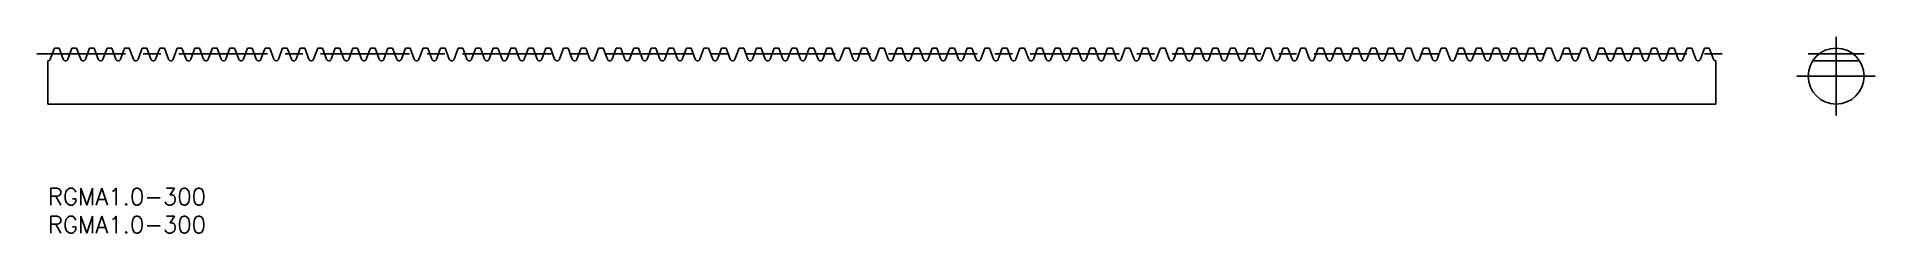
# Model space of a CAD drawing. Extents: x -2 to 327, y -8 to 27.
import ezdxf

# ---------------------------------------------------------------- set-up
doc = ezdxf.new("R2010")
doc.units = 0
doc.header["$LTSCALE"] = 0.5
doc.linetypes.add('CENTER', pattern=[50.8, 31.75, -6.35, 6.35, -6.35])
for name, color, linetype in [('MSM_CENTER', 1, 'CENTER'), ('MSM_CONTINUOUS', 7, 'CONTINUOUS'), ('MSM_PART_NUMBER', 7, 'CONTINUOUS')]:
    doc.layers.add(name, color=color, linetype=linetype)
doc.styles.get("Standard").update_dxf_attribs({"font": 'txt.shx', "height": 3, "bigfont": 'bigfont.shx'})

msp = doc.modelspace()

# ---------------------------------------------------------------- linework, layer by layer
at = {"layer": 'MSM_CENTER'}
for p, q in [((320, 27), (320, 13)), ((-2, 24), (300.45, 24)), ((325, 24), (315, 24)), ((327, 20), (313, 20))]:
    msp.add_line(p, q, dxfattribs=at)
at = {"layer": 'MSM_CONTINUOUS'}
for p, q in [((0.42, 23), (1.15, 25)), ((1.99, 25), (1.15, 25)), ((1.99, 25), (2.72, 23)), ((3.56, 23), (4.29, 25)), ((5.13, 25), (4.29, 25)), ((5.13, 25), (5.86, 23)), ((6.7, 23), (7.43, 25)), ((8.27, 25), (7.43, 25)), ((8.27, 25), (9, 23)), ((9.85, 23), (10.57, 25)), ((11.42, 25), (10.57, 25)), ((11.42, 25), (12.14, 23)), ((12.99, 23), (13.71, 25)), ((14.56, 25), (13.71, 25)), ((14.56, 25), (15.29, 23)), ((16.13, 23), (16.86, 25)), ((17.7, 25), (16.86, 25)), ((17.7, 25), (18.43, 23)), ((19.27, 23), (20, 25)), ((20.84, 25), (20, 25)), ((20.84, 25), (21.57, 23)), ((22.41, 23), (23.14, 25)), ((23.98, 25), (23.14, 25)), ((23.98, 25), (24.71, 23)), ((25.55, 23), (26.28, 25)), ((27.12, 25), (26.28, 25)), ((27.12, 25), (27.85, 23)), ((28.69, 23), (29.42, 25)), ((30.27, 25), (29.42, 25)), ((30.27, 25), (30.99, 23)), ((31.84, 23), (32.56, 25)), ((33.41, 25), (32.56, 25)), ((33.41, 25), (34.14, 23)), ((34.98, 23), (35.71, 25)), ((36.55, 25), (35.71, 25)), ((36.55, 25), (37.28, 23)), ((38.12, 23), (38.85, 25)), ((39.69, 25), (38.85, 25)), ((39.69, 25), (40.42, 23)), ((41.26, 23), (41.99, 25)), ((42.83, 25), (41.99, 25)), ((42.83, 25), (43.56, 23)), ((44.4, 23), (45.13, 25)), ((45.97, 25), (45.13, 25)), ((45.97, 25), (46.7, 23)), ((47.54, 23), (48.27, 25)), ((49.12, 25), (48.27, 25)), ((49.12, 25), (49.84, 23)), ((50.69, 23), (51.41, 25)), ((52.26, 25), (51.41, 25)), ((52.26, 25), (52.98, 23)), ((53.83, 23), (54.56, 25)), ((55.4, 25), (54.56, 25)), ((55.4, 25), (56.13, 23)), ((56.97, 23), (57.7, 25)), ((58.54, 25), (57.7, 25)), ((58.54, 25), (59.27, 23)), ((60.11, 23), (60.84, 25)), ((61.68, 25), (60.84, 25)), ((61.68, 25), (62.41, 23)), ((63.25, 23), (63.98, 25)), ((64.82, 25), (63.98, 25)), ((64.82, 25), (65.55, 23)), ((66.39, 23), (67.12, 25)), ((67.96, 25), (67.12, 25)), ((67.96, 25), (68.69, 23)), ((69.54, 23), (70.26, 25)), ((71.11, 25), (70.26, 25)), ((71.11, 25), (71.83, 23)), ((72.68, 23), (73.41, 25)), ((74.25, 25), (73.41, 25)), ((74.25, 25), (74.98, 23)), ((75.82, 23), (76.55, 25)), ((77.39, 25), (76.55, 25)), ((77.39, 25), (78.12, 23)), ((78.96, 23), (79.69, 25)), ((80.53, 25), (79.69, 25)), ((80.53, 25), (81.26, 23)), ((82.1, 23), (82.83, 25)), ((83.67, 25), (82.83, 25)), ((83.67, 25), (84.4, 23)), ((85.24, 23), (85.97, 25)), ((86.81, 25), (85.97, 25)), ((86.81, 25), (87.54, 23)), ((88.39, 23), (89.11, 25)), ((89.96, 25), (89.11, 25)), ((89.96, 25), (90.68, 23)), ((91.53, 23), (92.25, 25)), ((93.1, 25), (92.25, 25)), ((93.1, 25), (93.83, 23)), ((94.67, 23), (95.4, 25)), ((96.24, 25), (95.4, 25)), ((96.24, 25), (96.97, 23)), ((97.81, 23), (98.54, 25)), ((99.38, 25), (98.54, 25)), ((99.38, 25), (100.11, 23)), ((100.95, 23), (101.68, 25)), ((102.52, 25), (101.68, 25)), ((102.52, 25), (103.25, 23)), ((104.09, 23), (104.82, 25)), ((105.66, 25), (104.82, 25)), ((105.66, 25), (106.39, 23)), ((107.23, 23), (107.96, 25)), ((108.81, 25), (107.96, 25)), ((108.81, 25), (109.53, 23)), ((110.38, 23), (111.1, 25)), ((111.95, 25), (111.1, 25)), ((111.95, 25), (112.68, 23)), ((113.52, 23), (114.25, 25)), ((115.09, 25), (114.25, 25)), ((115.09, 25), (115.82, 23)), ((116.66, 23), (117.39, 25)), ((118.23, 25), (117.39, 25)), ((118.23, 25), (118.96, 23)), ((119.8, 23), (120.53, 25)), ((121.37, 25), (120.53, 25)), ((121.37, 25), (122.1, 23)), ((122.94, 23), (123.67, 25)), ((124.51, 25), (123.67, 25)), ((124.51, 25), (125.24, 23)), ((126.08, 23), (126.81, 25)), ((127.66, 25), (126.81, 25)), ((127.66, 25), (128.38, 23)), ((129.23, 23), (129.95, 25)), ((130.8, 25), (129.95, 25)), ((130.8, 25), (131.52, 23)), ((132.37, 23), (133.1, 25)), ((133.94, 25), (133.1, 25)), ((133.94, 25), (134.67, 23)), ((135.51, 23), (136.24, 25)), ((137.08, 25), (136.24, 25)), ((137.08, 25), (137.81, 23)), ((138.65, 23), (139.38, 25)), ((140.22, 25), (139.38, 25)), ((140.22, 25), (140.95, 23)), ((141.79, 23), (142.52, 25)), ((143.36, 25), (142.52, 25)), ((143.36, 25), (144.09, 23)), ((144.93, 23), (145.66, 25)), ((146.5, 25), (145.66, 25)), ((146.5, 25), (147.23, 23)), ((148.08, 23), (148.8, 25)), ((149.65, 25), (148.8, 25)), ((149.65, 25), (150.37, 23)), ((151.22, 23), (151.95, 25)), ((152.79, 25), (151.95, 25)), ((152.79, 25), (153.52, 23)), ((154.36, 23), (155.09, 25)), ((155.93, 25), (155.09, 25)), ((155.93, 25), (156.66, 23)), ((157.5, 23), (158.23, 25)), ((159.07, 25), (158.23, 25)), ((159.07, 25), (159.8, 23)), ((160.64, 23), (161.37, 25)), ((162.21, 25), (161.37, 25)), ((162.21, 25), (162.94, 23)), ((163.78, 23), (164.51, 25)), ((165.35, 25), (164.51, 25)), ((165.35, 25), (166.08, 23)), ((166.93, 23), (167.65, 25)), ((168.5, 25), (167.65, 25)), ((168.5, 25), (169.22, 23)), ((170.07, 23), (170.79, 25)), ((171.64, 25), (170.79, 25)), ((171.64, 25), (172.37, 23)), ((173.21, 23), (173.94, 25)), ((174.78, 25), (173.94, 25)), ((174.78, 25), (175.51, 23)), ((176.35, 23), (177.08, 25)), ((177.92, 25), (177.08, 25)), ((177.92, 25), (178.65, 23)), ((179.49, 23), (180.22, 25)), ((181.06, 25), (180.22, 25)), ((181.06, 25), (181.79, 23)), ((182.63, 23), (183.36, 25)), ((184.2, 25), (183.36, 25)), ((184.2, 25), (184.93, 23)), ((185.77, 23), (186.5, 25)), ((187.35, 25), (186.5, 25)), ((187.35, 25), (188.07, 23)), ((188.92, 23), (189.64, 25)), ((190.49, 25), (189.64, 25)), ((190.49, 25), (191.22, 23)), ((192.06, 23), (192.79, 25)), ((193.63, 25), (192.79, 25)), ((193.63, 25), (194.36, 23)), ((195.2, 23), (195.93, 25)), ((196.77, 25), (195.93, 25)), ((196.77, 25), (197.5, 23)), ((198.34, 23), (199.07, 25)), ((199.91, 25), (199.07, 25)), ((199.91, 25), (200.64, 23)), ((201.48, 23), (202.21, 25)), ((203.05, 25), (202.21, 25)), ((203.05, 25), (203.78, 23)), ((204.62, 23), (205.35, 25)), ((206.2, 25), (205.35, 25)), ((206.2, 25), (206.92, 23)), ((207.77, 23), (208.49, 25)), ((209.34, 25), (208.49, 25)), ((209.34, 25), (210.06, 23)), ((210.91, 23), (211.64, 25)), ((212.48, 25), (211.64, 25)), ((212.48, 25), (213.21, 23)), ((214.05, 23), (214.78, 25)), ((215.62, 25), (214.78, 25)), ((215.62, 25), (216.35, 23)), ((217.19, 23), (217.92, 25)), ((218.76, 25), (217.92, 25)), ((218.76, 25), (219.49, 23)), ((220.33, 23), (221.06, 25)), ((221.9, 25), (221.06, 25)), ((221.9, 25), (222.63, 23)), ((223.47, 23), (224.2, 25)), ((225.04, 25), (224.2, 25)), ((225.04, 25), (225.77, 23)), ((226.62, 23), (227.34, 25)), ((228.19, 25), (227.34, 25)), ((228.19, 25), (228.91, 23)), ((229.76, 23), (230.49, 25)), ((231.33, 25), (230.49, 25)), ((231.33, 25), (232.06, 23)), ((232.9, 23), (233.63, 25)), ((234.47, 25), (233.63, 25)), ((234.47, 25), (235.2, 23)), ((236.04, 23), (236.77, 25)), ((237.61, 25), (236.77, 25)), ((237.61, 25), (238.34, 23)), ((239.18, 23), (239.91, 25)), ((240.75, 25), (239.91, 25)), ((240.75, 25), (241.48, 23)), ((242.32, 23), (243.05, 25)), ((243.89, 25), (243.05, 25)), ((243.89, 25), (244.62, 23)), ((245.47, 23), (246.19, 25)), ((247.04, 25), (246.19, 25)), ((247.04, 25), (247.76, 23)), ((248.61, 23), (249.33, 25)), ((250.18, 25), (249.33, 25)), ((250.18, 25), (250.91, 23)), ((251.75, 23), (252.48, 25)), ((253.32, 25), (252.48, 25)), ((253.32, 25), (254.05, 23)), ((254.89, 23), (255.62, 25)), ((256.46, 25), (255.62, 25)), ((256.46, 25), (257.19, 23)), ((258.03, 23), (258.76, 25)), ((259.6, 25), (258.76, 25)), ((259.6, 25), (260.33, 23)), ((261.17, 23), (261.9, 25)), ((262.74, 25), (261.9, 25)), ((262.74, 25), (263.47, 23)), ((264.31, 23), (265.04, 25)), ((265.89, 25), (265.04, 25)), ((265.89, 25), (266.61, 23)), ((267.46, 23), (268.18, 25)), ((269.03, 25), (268.18, 25)), ((269.03, 25), (269.76, 23)), ((270.6, 23), (271.33, 25)), ((272.17, 25), (271.33, 25)), ((272.17, 25), (272.9, 23)), ((273.74, 23), (274.47, 25)), ((275.31, 25), (274.47, 25)), ((275.31, 25), (276.04, 23)), ((276.88, 23), (277.61, 25)), ((278.45, 25), (277.61, 25)), ((278.45, 25), (279.18, 23)), ((280.02, 23), (280.75, 25)), ((281.59, 25), (280.75, 25)), ((281.59, 25), (282.32, 23)), ((283.16, 23), (283.89, 25)), ((284.74, 25), (283.89, 25)), ((284.74, 25), (285.46, 23)), ((286.31, 23), (287.03, 25)), ((287.88, 25), (287.03, 25)), ((287.88, 25), (288.6, 23)), ((289.45, 23), (290.18, 25)), ((291.02, 25), (290.18, 25)), ((291.02, 25), (291.75, 23)), ((292.59, 23), (293.32, 25)), ((294.16, 25), (293.32, 25)), ((294.16, 25), (294.89, 23)), ((295.73, 23), (296.46, 25)), ((297.3, 25), (296.46, 25)), ((297.3, 25), (298.03, 23)), ((0, 22.75), (0.06, 22.75)), ((0, 22.75), (0, 15)), ((3.08, 22.75), (3.2, 22.75)), ((6.22, 22.75), (6.35, 22.75)), ((9.36, 22.75), (9.49, 22.75)), ((12.5, 22.75), (12.63, 22.75)), ((15.64, 22.75), (15.77, 22.75)), ((18.78, 22.75), (18.91, 22.75)), ((21.93, 22.75), (22.05, 22.75)), ((25.07, 22.75), (25.2, 22.75)), ((28.21, 22.75), (28.34, 22.75)), ((31.35, 22.75), (31.48, 22.75)), ((34.49, 22.75), (34.62, 22.75)), ((37.63, 22.75), (37.76, 22.75)), ((40.78, 22.75), (40.9, 22.75)), ((43.92, 22.75), (44.05, 22.75)), ((47.06, 22.75), (47.19, 22.75)), ((50.2, 22.75), (50.33, 22.75)), ((53.34, 22.75), (53.47, 22.75)), ((56.48, 22.75), (56.61, 22.75)), ((59.63, 22.75), (59.75, 22.75)), ((62.77, 22.75), (62.9, 22.75)), ((65.91, 22.75), (66.04, 22.75)), ((69.05, 22.75), (69.18, 22.75)), ((72.19, 22.75), (72.32, 22.75)), ((75.33, 22.75), (75.46, 22.75)), ((78.47, 22.75), (78.6, 22.75)), ((81.62, 22.75), (81.74, 22.75)), ((84.76, 22.75), (84.89, 22.75)), ((87.9, 22.75), (88.03, 22.75)), ((91.04, 22.75), (91.17, 22.75)), ((94.18, 22.75), (94.31, 22.75)), ((97.32, 22.75), (97.45, 22.75)), ((100.47, 22.75), (100.59, 22.75)), ((103.61, 22.75), (103.74, 22.75)), ((106.75, 22.75), (106.88, 22.75)), ((109.89, 22.75), (110.02, 22.75)), ((113.03, 22.75), (113.16, 22.75)), ((116.17, 22.75), (116.3, 22.75)), ((119.32, 22.75), (119.44, 22.75)), ((122.46, 22.75), (122.59, 22.75)), ((125.6, 22.75), (125.73, 22.75)), ((128.74, 22.75), (128.87, 22.75)), ((131.88, 22.75), (132.01, 22.75)), ((135.02, 22.75), (135.15, 22.75)), ((138.17, 22.75), (138.29, 22.75)), ((141.31, 22.75), (141.44, 22.75)), ((144.45, 22.75), (144.58, 22.75)), ((147.59, 22.75), (147.72, 22.75)), ((150.73, 22.75), (150.86, 22.75)), ((153.87, 22.75), (154, 22.75)), ((157.01, 22.75), (157.14, 22.75)), ((160.16, 22.75), (160.28, 22.75)), ((163.3, 22.75), (163.43, 22.75)), ((166.44, 22.75), (166.57, 22.75)), ((169.58, 22.75), (169.71, 22.75)), ((172.72, 22.75), (172.85, 22.75)), ((175.86, 22.75), (175.99, 22.75)), ((179.01, 22.75), (179.13, 22.75)), ((182.15, 22.75), (182.28, 22.75)), ((185.29, 22.75), (185.42, 22.75)), ((188.43, 22.75), (188.56, 22.75)), ((191.57, 22.75), (191.7, 22.75)), ((194.71, 22.75), (194.84, 22.75)), ((197.86, 22.75), (197.98, 22.75)), ((201, 22.75), (201.13, 22.75)), ((204.14, 22.75), (204.27, 22.75)), ((207.28, 22.75), (207.41, 22.75)), ((210.42, 22.75), (210.55, 22.75)), ((213.56, 22.75), (213.69, 22.75)), ((216.71, 22.75), (216.83, 22.75)), ((219.85, 22.75), (219.98, 22.75)), ((222.99, 22.75), (223.12, 22.75)), ((226.13, 22.75), (226.26, 22.75)), ((229.27, 22.75), (229.4, 22.75)), ((232.41, 22.75), (232.54, 22.75)), ((235.55, 22.75), (235.68, 22.75)), ((238.7, 22.75), (238.82, 22.75)), ((241.84, 22.75), (241.97, 22.75)), ((244.98, 22.75), (245.11, 22.75)), ((248.12, 22.75), (248.25, 22.75)), ((251.26, 22.75), (251.39, 22.75)), ((254.4, 22.75), (254.53, 22.75)), ((257.55, 22.75), (257.67, 22.75)), ((260.69, 22.75), (260.82, 22.75)), ((263.83, 22.75), (263.96, 22.75)), ((266.97, 22.75), (267.1, 22.75)), ((270.11, 22.75), (270.24, 22.75)), ((273.25, 22.75), (273.38, 22.75)), ((276.4, 22.75), (276.52, 22.75)), ((279.54, 22.75), (279.67, 22.75)), ((282.68, 22.75), (282.81, 22.75)), ((285.82, 22.75), (285.95, 22.75)), ((288.96, 22.75), (289.09, 22.75)), ((292.1, 22.75), (292.23, 22.75)), ((295.25, 22.75), (295.37, 22.75)), ((298.39, 22.75), (298.45, 22.75)), ((298.45, 22.75), (298.45, 15)), ((324.18, 22.75), (315.83, 22.75)), ((0, 15), (298.45, 15))]:
    msp.add_line(p, q, dxfattribs=at)
for points in [[(0.06, 22.75, 0), (0.12, 22.75, 0), (0.17, 22.77, 0), (0.22, 22.79, 0), (0.27, 22.81, 0), (0.31, 22.84, 0), (0.35, 22.88, 0), (0.39, 22.93, 0), (0.41, 22.98, 0), (0.42, 23, 0)], [(2.72, 23, 0), (2.75, 22.94, 0), (2.79, 22.88, 0), (2.83, 22.84, 0), (2.88, 22.8, 0), (2.94, 22.78, 0), (3, 22.76, 0), (3.08, 22.75, 0)], [(3.2, 22.75, 0), (3.26, 22.75, 0), (3.31, 22.77, 0), (3.37, 22.79, 0), (3.41, 22.81, 0), (3.46, 22.84, 0), (3.49, 22.88, 0), (3.53, 22.93, 0), (3.55, 22.98, 0), (3.56, 23, 0)], [(5.86, 23, 0), (5.89, 22.94, 0), (5.93, 22.88, 0), (5.97, 22.84, 0), (6.02, 22.8, 0), (6.08, 22.78, 0), (6.14, 22.76, 0), (6.22, 22.75, 0)], [(6.35, 22.75, 0), (6.4, 22.75, 0), (6.46, 22.77, 0), (6.51, 22.79, 0), (6.55, 22.81, 0), (6.6, 22.84, 0), (6.63, 22.88, 0), (6.67, 22.93, 0), (6.7, 22.98, 0), (6.7, 23, 0)], [(9, 23, 0), (9.03, 22.94, 0), (9.07, 22.88, 0), (9.11, 22.84, 0), (9.16, 22.8, 0), (9.22, 22.78, 0), (9.28, 22.76, 0), (9.36, 22.75, 0)], [(9.49, 22.75, 0), (9.54, 22.75, 0), (9.6, 22.77, 0), (9.65, 22.79, 0), (9.7, 22.81, 0), (9.74, 22.84, 0), (9.78, 22.88, 0), (9.81, 22.93, 0), (9.84, 22.98, 0), (9.85, 23, 0)], [(12.14, 23, 0), (12.17, 22.94, 0), (12.21, 22.88, 0), (12.26, 22.84, 0), (12.31, 22.8, 0), (12.36, 22.78, 0), (12.43, 22.76, 0), (12.5, 22.75, 0)], [(12.63, 22.75, 0), (12.69, 22.75, 0), (12.74, 22.77, 0), (12.79, 22.79, 0), (12.84, 22.81, 0), (12.88, 22.84, 0), (12.92, 22.88, 0), (12.95, 22.93, 0), (12.98, 22.98, 0), (12.99, 23, 0)], [(15.29, 23, 0), (15.31, 22.94, 0), (15.35, 22.88, 0), (15.4, 22.84, 0), (15.45, 22.8, 0), (15.5, 22.78, 0), (15.57, 22.76, 0), (15.64, 22.75, 0)], [(15.77, 22.75, 0), (15.83, 22.75, 0), (15.88, 22.77, 0), (15.93, 22.79, 0), (15.98, 22.81, 0), (16.02, 22.84, 0), (16.06, 22.88, 0), (16.09, 22.93, 0), (16.12, 22.98, 0), (16.13, 23, 0)], [(18.43, 23, 0), (18.46, 22.94, 0), (18.5, 22.88, 0), (18.54, 22.84, 0), (18.59, 22.8, 0), (18.65, 22.78, 0), (18.71, 22.76, 0), (18.78, 22.75, 0)], [(18.91, 22.75, 0), (18.97, 22.75, 0), (19.02, 22.77, 0), (19.07, 22.79, 0), (19.12, 22.81, 0), (19.16, 22.84, 0), (19.2, 22.88, 0), (19.24, 22.93, 0), (19.26, 22.98, 0), (19.27, 23, 0)], [(21.57, 23, 0), (21.6, 22.94, 0), (21.64, 22.88, 0), (21.68, 22.84, 0), (21.73, 22.8, 0), (21.79, 22.78, 0), (21.85, 22.76, 0), (21.93, 22.75, 0)], [(22.05, 22.75, 0), (22.11, 22.75, 0), (22.16, 22.77, 0), (22.22, 22.79, 0), (22.26, 22.81, 0), (22.31, 22.84, 0), (22.34, 22.88, 0), (22.38, 22.93, 0), (22.4, 22.98, 0), (22.41, 23, 0)], [(24.71, 23, 0), (24.74, 22.94, 0), (24.78, 22.88, 0), (24.82, 22.84, 0), (24.87, 22.8, 0), (24.93, 22.78, 0), (24.99, 22.76, 0), (25.07, 22.75, 0)], [(25.2, 22.75, 0), (25.25, 22.75, 0), (25.31, 22.77, 0), (25.36, 22.79, 0), (25.4, 22.81, 0), (25.45, 22.84, 0), (25.48, 22.88, 0), (25.52, 22.93, 0), (25.55, 22.98, 0), (25.55, 23, 0)], [(27.85, 23, 0), (27.88, 22.94, 0), (27.92, 22.88, 0), (27.96, 22.84, 0), (28.01, 22.8, 0), (28.07, 22.78, 0), (28.13, 22.76, 0), (28.21, 22.75, 0)], [(28.34, 22.75, 0), (28.39, 22.75, 0), (28.45, 22.77, 0), (28.5, 22.79, 0), (28.54, 22.81, 0), (28.59, 22.84, 0), (28.63, 22.88, 0), (28.66, 22.93, 0), (28.69, 22.98, 0), (28.69, 23, 0)], [(30.99, 23, 0), (31.02, 22.94, 0), (31.06, 22.88, 0), (31.1, 22.84, 0), (31.15, 22.8, 0), (31.21, 22.78, 0), (31.28, 22.76, 0), (31.35, 22.75, 0)], [(31.48, 22.75, 0), (31.54, 22.75, 0), (31.59, 22.77, 0), (31.64, 22.79, 0), (31.69, 22.81, 0), (31.73, 22.84, 0), (31.77, 22.88, 0), (31.8, 22.93, 0), (31.83, 22.98, 0), (31.84, 23, 0)], [(34.14, 23, 0), (34.16, 22.94, 0), (34.2, 22.88, 0), (34.25, 22.84, 0), (34.3, 22.8, 0), (34.35, 22.78, 0), (34.42, 22.76, 0), (34.49, 22.75, 0)], [(34.62, 22.75, 0), (34.68, 22.75, 0), (34.73, 22.77, 0), (34.78, 22.79, 0), (34.83, 22.81, 0), (34.87, 22.84, 0), (34.91, 22.88, 0), (34.94, 22.93, 0), (34.97, 22.98, 0), (34.98, 23, 0)], [(37.28, 23, 0), (37.31, 22.94, 0), (37.35, 22.88, 0), (37.39, 22.84, 0), (37.44, 22.8, 0), (37.5, 22.78, 0), (37.56, 22.76, 0), (37.63, 22.75, 0)], [(37.76, 22.75, 0), (37.82, 22.75, 0), (37.87, 22.77, 0), (37.92, 22.79, 0), (37.97, 22.81, 0), (38.01, 22.84, 0), (38.05, 22.88, 0), (38.09, 22.93, 0), (38.11, 22.98, 0), (38.12, 23, 0)], [(40.42, 23, 0), (40.45, 22.94, 0), (40.49, 22.88, 0), (40.53, 22.84, 0), (40.58, 22.8, 0), (40.64, 22.78, 0), (40.7, 22.76, 0), (40.78, 22.75, 0)], [(40.9, 22.75, 0), (40.96, 22.75, 0), (41.01, 22.77, 0), (41.06, 22.79, 0), (41.11, 22.81, 0), (41.15, 22.84, 0), (41.19, 22.88, 0), (41.23, 22.93, 0), (41.25, 22.98, 0), (41.26, 23, 0)], [(43.56, 23, 0), (43.59, 22.94, 0), (43.63, 22.88, 0), (43.67, 22.84, 0), (43.72, 22.8, 0), (43.78, 22.78, 0), (43.84, 22.76, 0), (43.92, 22.75, 0)], [(44.05, 22.75, 0), (44.1, 22.75, 0), (44.16, 22.77, 0), (44.21, 22.79, 0), (44.25, 22.81, 0), (44.3, 22.84, 0), (44.33, 22.88, 0), (44.37, 22.93, 0), (44.39, 22.98, 0), (44.4, 23, 0)], [(46.7, 23, 0), (46.73, 22.94, 0), (46.77, 22.88, 0), (46.81, 22.84, 0), (46.86, 22.8, 0), (46.92, 22.78, 0), (46.98, 22.76, 0), (47.06, 22.75, 0)], [(47.19, 22.75, 0), (47.24, 22.75, 0), (47.3, 22.77, 0), (47.35, 22.79, 0), (47.39, 22.81, 0), (47.44, 22.84, 0), (47.48, 22.88, 0), (47.51, 22.93, 0), (47.54, 22.98, 0), (47.54, 23, 0)], [(49.84, 23, 0), (49.87, 22.94, 0), (49.91, 22.88, 0), (49.95, 22.84, 0), (50, 22.8, 0), (50.06, 22.78, 0), (50.12, 22.76, 0), (50.2, 22.75, 0)], [(50.33, 22.75, 0), (50.38, 22.75, 0), (50.44, 22.77, 0), (50.49, 22.79, 0), (50.54, 22.81, 0), (50.58, 22.84, 0), (50.62, 22.88, 0), (50.65, 22.93, 0), (50.68, 22.98, 0), (50.69, 23, 0)], [(52.98, 23, 0), (53.01, 22.94, 0), (53.05, 22.88, 0), (53.1, 22.84, 0), (53.15, 22.8, 0), (53.2, 22.78, 0), (53.27, 22.76, 0), (53.34, 22.75, 0)], [(53.47, 22.75, 0), (53.53, 22.75, 0), (53.58, 22.77, 0), (53.63, 22.79, 0), (53.68, 22.81, 0), (53.72, 22.84, 0), (53.76, 22.88, 0), (53.79, 22.93, 0), (53.82, 22.98, 0), (53.83, 23, 0)], [(56.13, 23, 0), (56.15, 22.94, 0), (56.2, 22.88, 0), (56.24, 22.84, 0), (56.29, 22.8, 0), (56.35, 22.78, 0), (56.41, 22.76, 0), (56.48, 22.75, 0)], [(56.61, 22.75, 0), (56.67, 22.75, 0), (56.72, 22.77, 0), (56.77, 22.79, 0), (56.82, 22.81, 0), (56.86, 22.84, 0), (56.9, 22.88, 0), (56.93, 22.93, 0), (56.96, 22.98, 0), (56.97, 23, 0)], [(59.27, 23, 0), (59.3, 22.94, 0), (59.34, 22.88, 0), (59.38, 22.84, 0), (59.43, 22.8, 0), (59.49, 22.78, 0), (59.55, 22.76, 0), (59.63, 22.75, 0)], [(59.75, 22.75, 0), (59.81, 22.75, 0), (59.86, 22.77, 0), (59.91, 22.79, 0), (59.96, 22.81, 0), (60, 22.84, 0), (60.04, 22.88, 0), (60.08, 22.93, 0), (60.1, 22.98, 0), (60.11, 23, 0)], [(62.41, 23, 0), (62.44, 22.94, 0), (62.48, 22.88, 0), (62.52, 22.84, 0), (62.57, 22.8, 0), (62.63, 22.78, 0), (62.69, 22.76, 0), (62.77, 22.75, 0)], [(62.9, 22.75, 0), (62.95, 22.75, 0), (63.01, 22.77, 0), (63.06, 22.79, 0), (63.1, 22.81, 0), (63.15, 22.84, 0), (63.18, 22.88, 0), (63.22, 22.93, 0), (63.24, 22.98, 0), (63.25, 23, 0)], [(65.55, 23, 0), (65.58, 22.94, 0), (65.62, 22.88, 0), (65.66, 22.84, 0), (65.71, 22.8, 0), (65.77, 22.78, 0), (65.83, 22.76, 0), (65.91, 22.75, 0)], [(66.04, 22.75, 0), (66.09, 22.75, 0), (66.15, 22.77, 0), (66.2, 22.79, 0), (66.24, 22.81, 0), (66.29, 22.84, 0), (66.32, 22.88, 0), (66.36, 22.93, 0), (66.39, 22.98, 0), (66.39, 23, 0)], [(68.69, 23, 0), (68.72, 22.94, 0), (68.76, 22.88, 0), (68.8, 22.84, 0), (68.85, 22.8, 0), (68.91, 22.78, 0), (68.97, 22.76, 0), (69.05, 22.75, 0)], [(69.18, 22.75, 0), (69.23, 22.75, 0), (69.29, 22.77, 0), (69.34, 22.79, 0), (69.39, 22.81, 0), (69.43, 22.84, 0), (69.47, 22.88, 0), (69.5, 22.93, 0), (69.53, 22.98, 0), (69.54, 23, 0)], [(71.83, 23, 0), (71.86, 22.94, 0), (71.9, 22.88, 0), (71.95, 22.84, 0), (72, 22.8, 0), (72.05, 22.78, 0), (72.12, 22.76, 0), (72.19, 22.75, 0)], [(72.32, 22.75, 0), (72.38, 22.75, 0), (72.43, 22.77, 0), (72.48, 22.79, 0), (72.53, 22.81, 0), (72.57, 22.84, 0), (72.61, 22.88, 0), (72.64, 22.93, 0), (72.67, 22.98, 0), (72.68, 23, 0)], [(74.98, 23, 0), (75, 22.94, 0), (75.04, 22.88, 0), (75.09, 22.84, 0), (75.14, 22.8, 0), (75.19, 22.78, 0), (75.26, 22.76, 0), (75.33, 22.75, 0)], [(75.46, 22.75, 0), (75.52, 22.75, 0), (75.57, 22.77, 0), (75.62, 22.79, 0), (75.67, 22.81, 0), (75.71, 22.84, 0), (75.75, 22.88, 0), (75.78, 22.93, 0), (75.81, 22.98, 0), (75.82, 23, 0)], [(78.12, 23, 0), (78.15, 22.94, 0), (78.19, 22.88, 0), (78.23, 22.84, 0), (78.28, 22.8, 0), (78.34, 22.78, 0), (78.4, 22.76, 0), (78.47, 22.75, 0)], [(78.6, 22.75, 0), (78.66, 22.75, 0), (78.71, 22.77, 0), (78.76, 22.79, 0), (78.81, 22.81, 0), (78.85, 22.84, 0), (78.89, 22.88, 0), (78.93, 22.93, 0), (78.95, 22.98, 0), (78.96, 23, 0)], [(81.26, 23, 0), (81.29, 22.94, 0), (81.33, 22.88, 0), (81.37, 22.84, 0), (81.42, 22.8, 0), (81.48, 22.78, 0), (81.54, 22.76, 0), (81.62, 22.75, 0)], [(81.74, 22.75, 0), (81.8, 22.75, 0), (81.85, 22.77, 0), (81.91, 22.79, 0), (81.95, 22.81, 0), (82, 22.84, 0), (82.03, 22.88, 0), (82.07, 22.93, 0), (82.09, 22.98, 0), (82.1, 23, 0)], [(84.4, 23, 0), (84.43, 22.94, 0), (84.47, 22.88, 0), (84.51, 22.84, 0), (84.56, 22.8, 0), (84.62, 22.78, 0), (84.68, 22.76, 0), (84.76, 22.75, 0)], [(84.89, 22.75, 0), (84.94, 22.75, 0), (85, 22.77, 0), (85.05, 22.79, 0), (85.09, 22.81, 0), (85.14, 22.84, 0), (85.17, 22.88, 0), (85.21, 22.93, 0), (85.24, 22.98, 0), (85.24, 23, 0)], [(87.54, 23, 0), (87.57, 22.94, 0), (87.61, 22.88, 0), (87.65, 22.84, 0), (87.7, 22.8, 0), (87.76, 22.78, 0), (87.82, 22.76, 0), (87.9, 22.75, 0)], [(88.03, 22.75, 0), (88.08, 22.75, 0), (88.14, 22.77, 0), (88.19, 22.79, 0), (88.24, 22.81, 0), (88.28, 22.84, 0), (88.32, 22.88, 0), (88.35, 22.93, 0), (88.38, 22.98, 0), (88.39, 23, 0)], [(90.68, 23, 0), (90.71, 22.94, 0), (90.75, 22.88, 0), (90.8, 22.84, 0), (90.85, 22.8, 0), (90.9, 22.78, 0), (90.97, 22.76, 0), (91.04, 22.75, 0)], [(91.17, 22.75, 0), (91.23, 22.75, 0), (91.28, 22.77, 0), (91.33, 22.79, 0), (91.38, 22.81, 0), (91.42, 22.84, 0), (91.46, 22.88, 0), (91.49, 22.93, 0), (91.52, 22.98, 0), (91.53, 23, 0)], [(93.83, 23, 0), (93.85, 22.94, 0), (93.89, 22.88, 0), (93.94, 22.84, 0), (93.99, 22.8, 0), (94.04, 22.78, 0), (94.11, 22.76, 0), (94.18, 22.75, 0)], [(94.31, 22.75, 0), (94.37, 22.75, 0), (94.42, 22.77, 0), (94.47, 22.79, 0), (94.52, 22.81, 0), (94.56, 22.84, 0), (94.6, 22.88, 0), (94.63, 22.93, 0), (94.66, 22.98, 0), (94.67, 23, 0)], [(96.97, 23, 0), (97, 22.94, 0), (97.04, 22.88, 0), (97.08, 22.84, 0), (97.13, 22.8, 0), (97.19, 22.78, 0), (97.25, 22.76, 0), (97.32, 22.75, 0)], [(97.45, 22.75, 0), (97.51, 22.75, 0), (97.56, 22.77, 0), (97.61, 22.79, 0), (97.66, 22.81, 0), (97.7, 22.84, 0), (97.74, 22.88, 0), (97.78, 22.93, 0), (97.8, 22.98, 0), (97.81, 23, 0)], [(100.11, 23, 0), (100.14, 22.94, 0), (100.18, 22.88, 0), (100.22, 22.84, 0), (100.27, 22.8, 0), (100.33, 22.78, 0), (100.39, 22.76, 0), (100.47, 22.75, 0)], [(100.59, 22.75, 0), (100.65, 22.75, 0), (100.7, 22.77, 0), (100.76, 22.79, 0), (100.8, 22.81, 0), (100.85, 22.84, 0), (100.88, 22.88, 0), (100.92, 22.93, 0), (100.94, 22.98, 0), (100.95, 23, 0)], [(103.25, 23, 0), (103.28, 22.94, 0), (103.32, 22.88, 0), (103.36, 22.84, 0), (103.41, 22.8, 0), (103.47, 22.78, 0), (103.53, 22.76, 0), (103.61, 22.75, 0)], [(103.74, 22.75, 0), (103.79, 22.75, 0), (103.85, 22.77, 0), (103.9, 22.79, 0), (103.94, 22.81, 0), (103.99, 22.84, 0), (104.02, 22.88, 0), (104.06, 22.93, 0), (104.09, 22.98, 0), (104.09, 23, 0)], [(106.39, 23, 0), (106.42, 22.94, 0), (106.46, 22.88, 0), (106.5, 22.84, 0), (106.55, 22.8, 0), (106.61, 22.78, 0), (106.67, 22.76, 0), (106.75, 22.75, 0)], [(106.88, 22.75, 0), (106.93, 22.75, 0), (106.99, 22.77, 0), (107.04, 22.79, 0), (107.08, 22.81, 0), (107.13, 22.84, 0), (107.17, 22.88, 0), (107.2, 22.93, 0), (107.23, 22.98, 0), (107.23, 23, 0)], [(109.53, 23, 0), (109.56, 22.94, 0), (109.6, 22.88, 0), (109.64, 22.84, 0), (109.69, 22.8, 0), (109.75, 22.78, 0), (109.82, 22.76, 0), (109.89, 22.75, 0)], [(110.02, 22.75, 0), (110.08, 22.75, 0), (110.13, 22.77, 0), (110.18, 22.79, 0), (110.23, 22.81, 0), (110.27, 22.84, 0), (110.31, 22.88, 0), (110.34, 22.93, 0), (110.37, 22.98, 0), (110.38, 23, 0)], [(112.68, 23, 0), (112.7, 22.94, 0), (112.74, 22.88, 0), (112.79, 22.84, 0), (112.84, 22.8, 0), (112.89, 22.78, 0), (112.96, 22.76, 0), (113.03, 22.75, 0)], [(113.16, 22.75, 0), (113.22, 22.75, 0), (113.27, 22.77, 0), (113.32, 22.79, 0), (113.37, 22.81, 0), (113.41, 22.84, 0), (113.45, 22.88, 0), (113.48, 22.93, 0), (113.51, 22.98, 0), (113.52, 23, 0)], [(115.82, 23, 0), (115.85, 22.94, 0), (115.89, 22.88, 0), (115.93, 22.84, 0), (115.98, 22.8, 0), (116.04, 22.78, 0), (116.1, 22.76, 0), (116.17, 22.75, 0)], [(116.3, 22.75, 0), (116.36, 22.75, 0), (116.41, 22.77, 0), (116.46, 22.79, 0), (116.51, 22.81, 0), (116.55, 22.84, 0), (116.59, 22.88, 0), (116.63, 22.93, 0), (116.65, 22.98, 0), (116.66, 23, 0)], [(118.96, 23, 0), (118.99, 22.94, 0), (119.03, 22.88, 0), (119.07, 22.84, 0), (119.12, 22.8, 0), (119.18, 22.78, 0), (119.24, 22.76, 0), (119.32, 22.75, 0)], [(119.44, 22.75, 0), (119.5, 22.75, 0), (119.55, 22.77, 0), (119.6, 22.79, 0), (119.65, 22.81, 0), (119.69, 22.84, 0), (119.73, 22.88, 0), (119.77, 22.93, 0), (119.79, 22.98, 0), (119.8, 23, 0)], [(122.1, 23, 0), (122.13, 22.94, 0), (122.17, 22.88, 0), (122.21, 22.84, 0), (122.26, 22.8, 0), (122.32, 22.78, 0), (122.38, 22.76, 0), (122.46, 22.75, 0)], [(122.59, 22.75, 0), (122.64, 22.75, 0), (122.7, 22.77, 0), (122.75, 22.79, 0), (122.79, 22.81, 0), (122.84, 22.84, 0), (122.87, 22.88, 0), (122.91, 22.93, 0), (122.93, 22.98, 0), (122.94, 23, 0)], [(125.24, 23, 0), (125.27, 22.94, 0), (125.31, 22.88, 0), (125.35, 22.84, 0), (125.4, 22.8, 0), (125.46, 22.78, 0), (125.52, 22.76, 0), (125.6, 22.75, 0)], [(125.73, 22.75, 0), (125.78, 22.75, 0), (125.84, 22.77, 0), (125.89, 22.79, 0), (125.93, 22.81, 0), (125.98, 22.84, 0), (126.02, 22.88, 0), (126.05, 22.93, 0), (126.08, 22.98, 0), (126.08, 23, 0)], [(128.38, 23, 0), (128.41, 22.94, 0), (128.45, 22.88, 0), (128.49, 22.84, 0), (128.54, 22.8, 0), (128.6, 22.78, 0), (128.66, 22.76, 0), (128.74, 22.75, 0)], [(128.87, 22.75, 0), (128.92, 22.75, 0), (128.98, 22.77, 0), (129.03, 22.79, 0), (129.08, 22.81, 0), (129.12, 22.84, 0), (129.16, 22.88, 0), (129.19, 22.93, 0), (129.22, 22.98, 0), (129.23, 23, 0)], [(131.52, 23, 0), (131.55, 22.94, 0), (131.59, 22.88, 0), (131.64, 22.84, 0), (131.69, 22.8, 0), (131.74, 22.78, 0), (131.81, 22.76, 0), (131.88, 22.75, 0)], [(132.01, 22.75, 0), (132.07, 22.75, 0), (132.12, 22.77, 0), (132.17, 22.79, 0), (132.22, 22.81, 0), (132.26, 22.84, 0), (132.3, 22.88, 0), (132.33, 22.93, 0), (132.36, 22.98, 0), (132.37, 23, 0)], [(134.67, 23, 0), (134.69, 22.94, 0), (134.74, 22.88, 0), (134.78, 22.84, 0), (134.83, 22.8, 0), (134.89, 22.78, 0), (134.95, 22.76, 0), (135.02, 22.75, 0)], [(135.15, 22.75, 0), (135.21, 22.75, 0), (135.26, 22.77, 0), (135.31, 22.79, 0), (135.36, 22.81, 0), (135.4, 22.84, 0), (135.44, 22.88, 0), (135.47, 22.93, 0), (135.5, 22.98, 0), (135.51, 23, 0)], [(137.81, 23, 0), (137.84, 22.94, 0), (137.88, 22.88, 0), (137.92, 22.84, 0), (137.97, 22.8, 0), (138.03, 22.78, 0), (138.09, 22.76, 0), (138.17, 22.75, 0)], [(138.29, 22.75, 0), (138.35, 22.75, 0), (138.4, 22.77, 0), (138.45, 22.79, 0), (138.5, 22.81, 0), (138.54, 22.84, 0), (138.58, 22.88, 0), (138.62, 22.93, 0), (138.64, 22.98, 0), (138.65, 23, 0)], [(140.95, 23, 0), (140.98, 22.94, 0), (141.02, 22.88, 0), (141.06, 22.84, 0), (141.11, 22.8, 0), (141.17, 22.78, 0), (141.23, 22.76, 0), (141.31, 22.75, 0)], [(141.44, 22.75, 0), (141.49, 22.75, 0), (141.55, 22.77, 0), (141.6, 22.79, 0), (141.64, 22.81, 0), (141.69, 22.84, 0), (141.72, 22.88, 0), (141.76, 22.93, 0), (141.78, 22.98, 0), (141.79, 23, 0)], [(144.09, 23, 0), (144.12, 22.94, 0), (144.16, 22.88, 0), (144.2, 22.84, 0), (144.25, 22.8, 0), (144.31, 22.78, 0), (144.37, 22.76, 0), (144.45, 22.75, 0)], [(144.58, 22.75, 0), (144.63, 22.75, 0), (144.69, 22.77, 0), (144.74, 22.79, 0), (144.78, 22.81, 0), (144.83, 22.84, 0), (144.86, 22.88, 0), (144.9, 22.93, 0), (144.93, 22.98, 0), (144.93, 23, 0)], [(147.23, 23, 0), (147.26, 22.94, 0), (147.3, 22.88, 0), (147.34, 22.84, 0), (147.39, 22.8, 0), (147.45, 22.78, 0), (147.51, 22.76, 0), (147.59, 22.75, 0)], [(147.72, 22.75, 0), (147.77, 22.75, 0), (147.83, 22.77, 0), (147.88, 22.79, 0), (147.93, 22.81, 0), (147.97, 22.84, 0), (148.01, 22.88, 0), (148.04, 22.93, 0), (148.07, 22.98, 0), (148.08, 23, 0)], [(150.37, 23, 0), (150.4, 22.94, 0), (150.44, 22.88, 0), (150.49, 22.84, 0), (150.54, 22.8, 0), (150.59, 22.78, 0), (150.66, 22.76, 0), (150.73, 22.75, 0)], [(150.86, 22.75, 0), (150.92, 22.75, 0), (150.97, 22.77, 0), (151.02, 22.79, 0), (151.07, 22.81, 0), (151.11, 22.84, 0), (151.15, 22.88, 0), (151.18, 22.93, 0), (151.21, 22.98, 0), (151.22, 23, 0)], [(153.52, 23, 0), (153.54, 22.94, 0), (153.58, 22.88, 0), (153.63, 22.84, 0), (153.68, 22.8, 0), (153.73, 22.78, 0), (153.8, 22.76, 0), (153.87, 22.75, 0)], [(154, 22.75, 0), (154.06, 22.75, 0), (154.11, 22.77, 0), (154.16, 22.79, 0), (154.21, 22.81, 0), (154.25, 22.84, 0), (154.29, 22.88, 0), (154.32, 22.93, 0), (154.35, 22.98, 0), (154.36, 23, 0)], [(156.66, 23, 0), (156.69, 22.94, 0), (156.73, 22.88, 0), (156.77, 22.84, 0), (156.82, 22.8, 0), (156.88, 22.78, 0), (156.94, 22.76, 0), (157.01, 22.75, 0)], [(157.14, 22.75, 0), (157.2, 22.75, 0), (157.25, 22.77, 0), (157.3, 22.79, 0), (157.35, 22.81, 0), (157.39, 22.84, 0), (157.43, 22.88, 0), (157.47, 22.93, 0), (157.49, 22.98, 0), (157.5, 23, 0)], [(159.8, 23, 0), (159.83, 22.94, 0), (159.87, 22.88, 0), (159.91, 22.84, 0), (159.96, 22.8, 0), (160.02, 22.78, 0), (160.08, 22.76, 0), (160.16, 22.75, 0)], [(160.28, 22.75, 0), (160.34, 22.75, 0), (160.39, 22.77, 0), (160.45, 22.79, 0), (160.49, 22.81, 0), (160.54, 22.84, 0), (160.57, 22.88, 0), (160.61, 22.93, 0), (160.63, 22.98, 0), (160.64, 23, 0)], [(162.94, 23, 0), (162.97, 22.94, 0), (163.01, 22.88, 0), (163.05, 22.84, 0), (163.1, 22.8, 0), (163.16, 22.78, 0), (163.22, 22.76, 0), (163.3, 22.75, 0)], [(163.43, 22.75, 0), (163.48, 22.75, 0), (163.54, 22.77, 0), (163.59, 22.79, 0), (163.63, 22.81, 0), (163.68, 22.84, 0), (163.71, 22.88, 0), (163.75, 22.93, 0), (163.78, 22.98, 0), (163.78, 23, 0)], [(166.08, 23, 0), (166.11, 22.94, 0), (166.15, 22.88, 0), (166.19, 22.84, 0), (166.24, 22.8, 0), (166.3, 22.78, 0), (166.36, 22.76, 0), (166.44, 22.75, 0)], [(166.57, 22.75, 0), (166.62, 22.75, 0), (166.68, 22.77, 0), (166.73, 22.79, 0), (166.78, 22.81, 0), (166.82, 22.84, 0), (166.86, 22.88, 0), (166.89, 22.93, 0), (166.92, 22.98, 0), (166.93, 23, 0)], [(169.22, 23, 0), (169.25, 22.94, 0), (169.29, 22.88, 0), (169.34, 22.84, 0), (169.39, 22.8, 0), (169.44, 22.78, 0), (169.51, 22.76, 0), (169.58, 22.75, 0)], [(169.71, 22.75, 0), (169.77, 22.75, 0), (169.82, 22.77, 0), (169.87, 22.79, 0), (169.92, 22.81, 0), (169.96, 22.84, 0), (170, 22.88, 0), (170.03, 22.93, 0), (170.06, 22.98, 0), (170.07, 23, 0)], [(172.37, 23, 0), (172.39, 22.94, 0), (172.43, 22.88, 0), (172.48, 22.84, 0), (172.53, 22.8, 0), (172.58, 22.78, 0), (172.65, 22.76, 0), (172.72, 22.75, 0)], [(172.85, 22.75, 0), (172.91, 22.75, 0), (172.96, 22.77, 0), (173.01, 22.79, 0), (173.06, 22.81, 0), (173.1, 22.84, 0), (173.14, 22.88, 0), (173.17, 22.93, 0), (173.2, 22.98, 0), (173.21, 23, 0)], [(175.51, 23, 0), (175.54, 22.94, 0), (175.58, 22.88, 0), (175.62, 22.84, 0), (175.67, 22.8, 0), (175.73, 22.78, 0), (175.79, 22.76, 0), (175.86, 22.75, 0)], [(175.99, 22.75, 0), (176.05, 22.75, 0), (176.1, 22.77, 0), (176.15, 22.79, 0), (176.2, 22.81, 0), (176.24, 22.84, 0), (176.28, 22.88, 0), (176.32, 22.93, 0), (176.34, 22.98, 0), (176.35, 23, 0)], [(178.65, 23, 0), (178.68, 22.94, 0), (178.72, 22.88, 0), (178.76, 22.84, 0), (178.81, 22.8, 0), (178.87, 22.78, 0), (178.93, 22.76, 0), (179.01, 22.75, 0)], [(179.13, 22.75, 0), (179.19, 22.75, 0), (179.24, 22.77, 0), (179.3, 22.79, 0), (179.34, 22.81, 0), (179.39, 22.84, 0), (179.42, 22.88, 0), (179.46, 22.93, 0), (179.48, 22.98, 0), (179.49, 23, 0)], [(181.79, 23, 0), (181.82, 22.94, 0), (181.86, 22.88, 0), (181.9, 22.84, 0), (181.95, 22.8, 0), (182.01, 22.78, 0), (182.07, 22.76, 0), (182.15, 22.75, 0)], [(182.28, 22.75, 0), (182.33, 22.75, 0), (182.39, 22.77, 0), (182.44, 22.79, 0), (182.48, 22.81, 0), (182.53, 22.84, 0), (182.56, 22.88, 0), (182.6, 22.93, 0), (182.63, 22.98, 0), (182.63, 23, 0)], [(184.93, 23, 0), (184.96, 22.94, 0), (185, 22.88, 0), (185.04, 22.84, 0), (185.09, 22.8, 0), (185.15, 22.78, 0), (185.21, 22.76, 0), (185.29, 22.75, 0)], [(185.42, 22.75, 0), (185.47, 22.75, 0), (185.53, 22.77, 0), (185.58, 22.79, 0), (185.62, 22.81, 0), (185.67, 22.84, 0), (185.71, 22.88, 0), (185.74, 22.93, 0), (185.77, 22.98, 0), (185.77, 23, 0)], [(188.07, 23, 0), (188.1, 22.94, 0), (188.14, 22.88, 0), (188.18, 22.84, 0), (188.23, 22.8, 0), (188.29, 22.78, 0), (188.36, 22.76, 0), (188.43, 22.75, 0)], [(188.56, 22.75, 0), (188.62, 22.75, 0), (188.67, 22.77, 0), (188.72, 22.79, 0), (188.77, 22.81, 0), (188.81, 22.84, 0), (188.85, 22.88, 0), (188.88, 22.93, 0), (188.91, 22.98, 0), (188.92, 23, 0)], [(191.22, 23, 0), (191.24, 22.94, 0), (191.28, 22.88, 0), (191.33, 22.84, 0), (191.38, 22.8, 0), (191.43, 22.78, 0), (191.5, 22.76, 0), (191.57, 22.75, 0)], [(191.7, 22.75, 0), (191.76, 22.75, 0), (191.81, 22.77, 0), (191.86, 22.79, 0), (191.91, 22.81, 0), (191.95, 22.84, 0), (191.99, 22.88, 0), (192.02, 22.93, 0), (192.05, 22.98, 0), (192.06, 23, 0)], [(194.36, 23, 0), (194.39, 22.94, 0), (194.43, 22.88, 0), (194.47, 22.84, 0), (194.52, 22.8, 0), (194.58, 22.78, 0), (194.64, 22.76, 0), (194.71, 22.75, 0)], [(194.84, 22.75, 0), (194.9, 22.75, 0), (194.95, 22.77, 0), (195, 22.79, 0), (195.05, 22.81, 0), (195.09, 22.84, 0), (195.13, 22.88, 0), (195.17, 22.93, 0), (195.19, 22.98, 0), (195.2, 23, 0)], [(197.5, 23, 0), (197.53, 22.94, 0), (197.57, 22.88, 0), (197.61, 22.84, 0), (197.66, 22.8, 0), (197.72, 22.78, 0), (197.78, 22.76, 0), (197.86, 22.75, 0)], [(197.98, 22.75, 0), (198.04, 22.75, 0), (198.09, 22.77, 0), (198.14, 22.79, 0), (198.19, 22.81, 0), (198.23, 22.84, 0), (198.27, 22.88, 0), (198.31, 22.93, 0), (198.33, 22.98, 0), (198.34, 23, 0)], [(200.64, 23, 0), (200.67, 22.94, 0), (200.71, 22.88, 0), (200.75, 22.84, 0), (200.8, 22.8, 0), (200.86, 22.78, 0), (200.92, 22.76, 0), (201, 22.75, 0)], [(201.13, 22.75, 0), (201.18, 22.75, 0), (201.24, 22.77, 0), (201.29, 22.79, 0), (201.33, 22.81, 0), (201.38, 22.84, 0), (201.41, 22.88, 0), (201.45, 22.93, 0), (201.47, 22.98, 0), (201.48, 23, 0)], [(203.78, 23, 0), (203.81, 22.94, 0), (203.85, 22.88, 0), (203.89, 22.84, 0), (203.94, 22.8, 0), (204, 22.78, 0), (204.06, 22.76, 0), (204.14, 22.75, 0)], [(204.27, 22.75, 0), (204.32, 22.75, 0), (204.38, 22.77, 0), (204.43, 22.79, 0), (204.47, 22.81, 0), (204.52, 22.84, 0), (204.56, 22.88, 0), (204.59, 22.93, 0), (204.62, 22.98, 0), (204.62, 23, 0)], [(206.92, 23, 0), (206.95, 22.94, 0), (206.99, 22.88, 0), (207.03, 22.84, 0), (207.08, 22.8, 0), (207.14, 22.78, 0), (207.2, 22.76, 0), (207.28, 22.75, 0)], [(207.41, 22.75, 0), (207.46, 22.75, 0), (207.52, 22.77, 0), (207.57, 22.79, 0), (207.62, 22.81, 0), (207.66, 22.84, 0), (207.7, 22.88, 0), (207.73, 22.93, 0), (207.76, 22.98, 0), (207.77, 23, 0)], [(210.06, 23, 0), (210.09, 22.94, 0), (210.13, 22.88, 0), (210.18, 22.84, 0), (210.23, 22.8, 0), (210.28, 22.78, 0), (210.35, 22.76, 0), (210.42, 22.75, 0)], [(210.55, 22.75, 0), (210.61, 22.75, 0), (210.66, 22.77, 0), (210.71, 22.79, 0), (210.76, 22.81, 0), (210.8, 22.84, 0), (210.84, 22.88, 0), (210.87, 22.93, 0), (210.9, 22.98, 0), (210.91, 23, 0)], [(213.21, 23, 0), (213.23, 22.94, 0), (213.28, 22.88, 0), (213.32, 22.84, 0), (213.37, 22.8, 0), (213.43, 22.78, 0), (213.49, 22.76, 0), (213.56, 22.75, 0)], [(213.69, 22.75, 0), (213.75, 22.75, 0), (213.8, 22.77, 0), (213.85, 22.79, 0), (213.9, 22.81, 0), (213.94, 22.84, 0), (213.98, 22.88, 0), (214.01, 22.93, 0), (214.04, 22.98, 0), (214.05, 23, 0)], [(216.35, 23, 0), (216.38, 22.94, 0), (216.42, 22.88, 0), (216.46, 22.84, 0), (216.51, 22.8, 0), (216.57, 22.78, 0), (216.63, 22.76, 0), (216.71, 22.75, 0)], [(216.83, 22.75, 0), (216.89, 22.75, 0), (216.94, 22.77, 0), (216.99, 22.79, 0), (217.04, 22.81, 0), (217.08, 22.84, 0), (217.12, 22.88, 0), (217.16, 22.93, 0), (217.18, 22.98, 0), (217.19, 23, 0)], [(219.49, 23, 0), (219.52, 22.94, 0), (219.56, 22.88, 0), (219.6, 22.84, 0), (219.65, 22.8, 0), (219.71, 22.78, 0), (219.77, 22.76, 0), (219.85, 22.75, 0)], [(219.98, 22.75, 0), (220.03, 22.75, 0), (220.09, 22.77, 0), (220.14, 22.79, 0), (220.18, 22.81, 0), (220.23, 22.84, 0), (220.26, 22.88, 0), (220.3, 22.93, 0), (220.32, 22.98, 0), (220.33, 23, 0)], [(222.63, 23, 0), (222.66, 22.94, 0), (222.7, 22.88, 0), (222.74, 22.84, 0), (222.79, 22.8, 0), (222.85, 22.78, 0), (222.91, 22.76, 0), (222.99, 22.75, 0)], [(223.12, 22.75, 0), (223.17, 22.75, 0), (223.23, 22.77, 0), (223.28, 22.79, 0), (223.32, 22.81, 0), (223.37, 22.84, 0), (223.4, 22.88, 0), (223.44, 22.93, 0), (223.47, 22.98, 0), (223.47, 23, 0)], [(225.77, 23, 0), (225.8, 22.94, 0), (225.84, 22.88, 0), (225.88, 22.84, 0), (225.93, 22.8, 0), (225.99, 22.78, 0), (226.05, 22.76, 0), (226.13, 22.75, 0)], [(226.26, 22.75, 0), (226.31, 22.75, 0), (226.37, 22.77, 0), (226.42, 22.79, 0), (226.47, 22.81, 0), (226.51, 22.84, 0), (226.55, 22.88, 0), (226.58, 22.93, 0), (226.61, 22.98, 0), (226.62, 23, 0)], [(228.91, 23, 0), (228.94, 22.94, 0), (228.98, 22.88, 0), (229.03, 22.84, 0), (229.08, 22.8, 0), (229.13, 22.78, 0), (229.2, 22.76, 0), (229.27, 22.75, 0)], [(229.4, 22.75, 0), (229.46, 22.75, 0), (229.51, 22.77, 0), (229.56, 22.79, 0), (229.61, 22.81, 0), (229.65, 22.84, 0), (229.69, 22.88, 0), (229.72, 22.93, 0), (229.75, 22.98, 0), (229.76, 23, 0)], [(232.06, 23, 0), (232.08, 22.94, 0), (232.12, 22.88, 0), (232.17, 22.84, 0), (232.22, 22.8, 0), (232.27, 22.78, 0), (232.34, 22.76, 0), (232.41, 22.75, 0)], [(232.54, 22.75, 0), (232.6, 22.75, 0), (232.65, 22.77, 0), (232.7, 22.79, 0), (232.75, 22.81, 0), (232.79, 22.84, 0), (232.83, 22.88, 0), (232.86, 22.93, 0), (232.89, 22.98, 0), (232.9, 23, 0)], [(235.2, 23, 0), (235.23, 22.94, 0), (235.27, 22.88, 0), (235.31, 22.84, 0), (235.36, 22.8, 0), (235.42, 22.78, 0), (235.48, 22.76, 0), (235.55, 22.75, 0)], [(235.68, 22.75, 0), (235.74, 22.75, 0), (235.79, 22.77, 0), (235.84, 22.79, 0), (235.89, 22.81, 0), (235.93, 22.84, 0), (235.97, 22.88, 0), (236.01, 22.93, 0), (236.03, 22.98, 0), (236.04, 23, 0)], [(238.34, 23, 0), (238.37, 22.94, 0), (238.41, 22.88, 0), (238.45, 22.84, 0), (238.5, 22.8, 0), (238.56, 22.78, 0), (238.62, 22.76, 0), (238.7, 22.75, 0)], [(238.82, 22.75, 0), (238.88, 22.75, 0), (238.93, 22.77, 0), (238.99, 22.79, 0), (239.03, 22.81, 0), (239.08, 22.84, 0), (239.11, 22.88, 0), (239.15, 22.93, 0), (239.17, 22.98, 0), (239.18, 23, 0)], [(241.48, 23, 0), (241.51, 22.94, 0), (241.55, 22.88, 0), (241.59, 22.84, 0), (241.64, 22.8, 0), (241.7, 22.78, 0), (241.76, 22.76, 0), (241.84, 22.75, 0)], [(241.97, 22.75, 0), (242.02, 22.75, 0), (242.08, 22.77, 0), (242.13, 22.79, 0), (242.17, 22.81, 0), (242.22, 22.84, 0), (242.25, 22.88, 0), (242.29, 22.93, 0), (242.32, 22.98, 0), (242.32, 23, 0)], [(244.62, 23, 0), (244.65, 22.94, 0), (244.69, 22.88, 0), (244.73, 22.84, 0), (244.78, 22.8, 0), (244.84, 22.78, 0), (244.9, 22.76, 0), (244.98, 22.75, 0)], [(245.11, 22.75, 0), (245.16, 22.75, 0), (245.22, 22.77, 0), (245.27, 22.79, 0), (245.32, 22.81, 0), (245.36, 22.84, 0), (245.4, 22.88, 0), (245.43, 22.93, 0), (245.46, 22.98, 0), (245.47, 23, 0)], [(247.76, 23, 0), (247.79, 22.94, 0), (247.83, 22.88, 0), (247.88, 22.84, 0), (247.93, 22.8, 0), (247.98, 22.78, 0), (248.05, 22.76, 0), (248.12, 22.75, 0)], [(248.25, 22.75, 0), (248.31, 22.75, 0), (248.36, 22.77, 0), (248.41, 22.79, 0), (248.46, 22.81, 0), (248.5, 22.84, 0), (248.54, 22.88, 0), (248.57, 22.93, 0), (248.6, 22.98, 0), (248.61, 23, 0)], [(250.91, 23, 0), (250.93, 22.94, 0), (250.97, 22.88, 0), (251.02, 22.84, 0), (251.07, 22.8, 0), (251.12, 22.78, 0), (251.19, 22.76, 0), (251.26, 22.75, 0)], [(251.39, 22.75, 0), (251.45, 22.75, 0), (251.5, 22.77, 0), (251.55, 22.79, 0), (251.6, 22.81, 0), (251.64, 22.84, 0), (251.68, 22.88, 0), (251.71, 22.93, 0), (251.74, 22.98, 0), (251.75, 23, 0)], [(254.05, 23, 0), (254.08, 22.94, 0), (254.12, 22.88, 0), (254.16, 22.84, 0), (254.21, 22.8, 0), (254.27, 22.78, 0), (254.33, 22.76, 0), (254.4, 22.75, 0)], [(254.53, 22.75, 0), (254.59, 22.75, 0), (254.64, 22.77, 0), (254.69, 22.79, 0), (254.74, 22.81, 0), (254.78, 22.84, 0), (254.82, 22.88, 0), (254.86, 22.93, 0), (254.88, 22.98, 0), (254.89, 23, 0)], [(257.19, 23, 0), (257.22, 22.94, 0), (257.26, 22.88, 0), (257.3, 22.84, 0), (257.35, 22.8, 0), (257.41, 22.78, 0), (257.47, 22.76, 0), (257.55, 22.75, 0)], [(257.67, 22.75, 0), (257.73, 22.75, 0), (257.78, 22.77, 0), (257.84, 22.79, 0), (257.88, 22.81, 0), (257.93, 22.84, 0), (257.96, 22.88, 0), (258, 22.93, 0), (258.02, 22.98, 0), (258.03, 23, 0)], [(260.33, 23, 0), (260.36, 22.94, 0), (260.4, 22.88, 0), (260.44, 22.84, 0), (260.49, 22.8, 0), (260.55, 22.78, 0), (260.61, 22.76, 0), (260.69, 22.75, 0)], [(260.82, 22.75, 0), (260.87, 22.75, 0), (260.93, 22.77, 0), (260.98, 22.79, 0), (261.02, 22.81, 0), (261.07, 22.84, 0), (261.1, 22.88, 0), (261.14, 22.93, 0), (261.17, 22.98, 0), (261.17, 23, 0)], [(263.47, 23, 0), (263.5, 22.94, 0), (263.54, 22.88, 0), (263.58, 22.84, 0), (263.63, 22.8, 0), (263.69, 22.78, 0), (263.75, 22.76, 0), (263.83, 22.75, 0)], [(263.96, 22.75, 0), (264.01, 22.75, 0), (264.07, 22.77, 0), (264.12, 22.79, 0), (264.16, 22.81, 0), (264.21, 22.84, 0), (264.25, 22.88, 0), (264.28, 22.93, 0), (264.31, 22.98, 0), (264.31, 23, 0)], [(266.61, 23, 0), (266.64, 22.94, 0), (266.68, 22.88, 0), (266.72, 22.84, 0), (266.77, 22.8, 0), (266.83, 22.78, 0), (266.9, 22.76, 0), (266.97, 22.75, 0)], [(267.1, 22.75, 0), (267.16, 22.75, 0), (267.21, 22.77, 0), (267.26, 22.79, 0), (267.31, 22.81, 0), (267.35, 22.84, 0), (267.39, 22.88, 0), (267.42, 22.93, 0), (267.45, 22.98, 0), (267.46, 23, 0)], [(269.76, 23, 0), (269.78, 22.94, 0), (269.82, 22.88, 0), (269.87, 22.84, 0), (269.92, 22.8, 0), (269.97, 22.78, 0), (270.04, 22.76, 0), (270.11, 22.75, 0)], [(270.24, 22.75, 0), (270.3, 22.75, 0), (270.35, 22.77, 0), (270.4, 22.79, 0), (270.45, 22.81, 0), (270.49, 22.84, 0), (270.53, 22.88, 0), (270.56, 22.93, 0), (270.59, 22.98, 0), (270.6, 23, 0)], [(272.9, 23, 0), (272.93, 22.94, 0), (272.97, 22.88, 0), (273.01, 22.84, 0), (273.06, 22.8, 0), (273.12, 22.78, 0), (273.18, 22.76, 0), (273.25, 22.75, 0)], [(273.38, 22.75, 0), (273.44, 22.75, 0), (273.49, 22.77, 0), (273.54, 22.79, 0), (273.59, 22.81, 0), (273.63, 22.84, 0), (273.67, 22.88, 0), (273.71, 22.93, 0), (273.73, 22.98, 0), (273.74, 23, 0)], [(276.04, 23, 0), (276.07, 22.94, 0), (276.11, 22.88, 0), (276.15, 22.84, 0), (276.2, 22.8, 0), (276.26, 22.78, 0), (276.32, 22.76, 0), (276.4, 22.75, 0)], [(276.52, 22.75, 0), (276.58, 22.75, 0), (276.63, 22.77, 0), (276.68, 22.79, 0), (276.73, 22.81, 0), (276.77, 22.84, 0), (276.81, 22.88, 0), (276.85, 22.93, 0), (276.87, 22.98, 0), (276.88, 23, 0)], [(279.18, 23, 0), (279.21, 22.94, 0), (279.25, 22.88, 0), (279.29, 22.84, 0), (279.34, 22.8, 0), (279.4, 22.78, 0), (279.46, 22.76, 0), (279.54, 22.75, 0)], [(279.67, 22.75, 0), (279.72, 22.75, 0), (279.78, 22.77, 0), (279.83, 22.79, 0), (279.87, 22.81, 0), (279.92, 22.84, 0), (279.95, 22.88, 0), (279.99, 22.93, 0), (280.01, 22.98, 0), (280.02, 23, 0)], [(282.32, 23, 0), (282.35, 22.94, 0), (282.39, 22.88, 0), (282.43, 22.84, 0), (282.48, 22.8, 0), (282.54, 22.78, 0), (282.6, 22.76, 0), (282.68, 22.75, 0)], [(282.81, 22.75, 0), (282.86, 22.75, 0), (282.92, 22.77, 0), (282.97, 22.79, 0), (283.01, 22.81, 0), (283.06, 22.84, 0), (283.1, 22.88, 0), (283.13, 22.93, 0), (283.16, 22.98, 0), (283.16, 23, 0)], [(285.46, 23, 0), (285.49, 22.94, 0), (285.53, 22.88, 0), (285.57, 22.84, 0), (285.62, 22.8, 0), (285.68, 22.78, 0), (285.74, 22.76, 0), (285.82, 22.75, 0)], [(285.95, 22.75, 0), (286, 22.75, 0), (286.06, 22.77, 0), (286.11, 22.79, 0), (286.16, 22.81, 0), (286.2, 22.84, 0), (286.24, 22.88, 0), (286.27, 22.93, 0), (286.3, 22.98, 0), (286.31, 23, 0)], [(288.6, 23, 0), (288.63, 22.94, 0), (288.67, 22.88, 0), (288.72, 22.84, 0), (288.77, 22.8, 0), (288.82, 22.78, 0), (288.89, 22.76, 0), (288.96, 22.75, 0)], [(289.09, 22.75, 0), (289.15, 22.75, 0), (289.2, 22.77, 0), (289.25, 22.79, 0), (289.3, 22.81, 0), (289.34, 22.84, 0), (289.38, 22.88, 0), (289.41, 22.93, 0), (289.44, 22.98, 0), (289.45, 23, 0)], [(291.75, 23, 0), (291.77, 22.94, 0), (291.82, 22.88, 0), (291.86, 22.84, 0), (291.91, 22.8, 0), (291.97, 22.78, 0), (292.03, 22.76, 0), (292.1, 22.75, 0)], [(292.23, 22.75, 0), (292.29, 22.75, 0), (292.34, 22.77, 0), (292.39, 22.79, 0), (292.44, 22.81, 0), (292.48, 22.84, 0), (292.52, 22.88, 0), (292.55, 22.93, 0), (292.58, 22.98, 0), (292.59, 23, 0)], [(294.89, 23, 0), (294.92, 22.94, 0), (294.96, 22.88, 0), (295, 22.84, 0), (295.05, 22.8, 0), (295.11, 22.78, 0), (295.17, 22.76, 0), (295.25, 22.75, 0)], [(295.37, 22.75, 0), (295.43, 22.75, 0), (295.48, 22.77, 0), (295.53, 22.79, 0), (295.58, 22.81, 0), (295.62, 22.84, 0), (295.66, 22.88, 0), (295.7, 22.93, 0), (295.72, 22.98, 0), (295.73, 23, 0)], [(298.03, 23, 0), (298.06, 22.94, 0), (298.1, 22.88, 0), (298.14, 22.84, 0), (298.19, 22.8, 0), (298.25, 22.78, 0), (298.31, 22.76, 0), (298.39, 22.75, 0)]]:
    msp.add_polyline3d(points, dxfattribs=at)
msp.add_circle((320, 20), 5, dxfattribs=at)

# ---------------------------------------------------------------- texts
at = {"layer": 'MSM_PART_NUMBER', "linetype": 'CONTINUOUS'}
for p in [(0, -3), (0, -8)]:
    msp.add_text('RGMA1.0-300', height=3, dxfattribs=at).set_placement(p)

doc.saveas('drawing.dxf')
